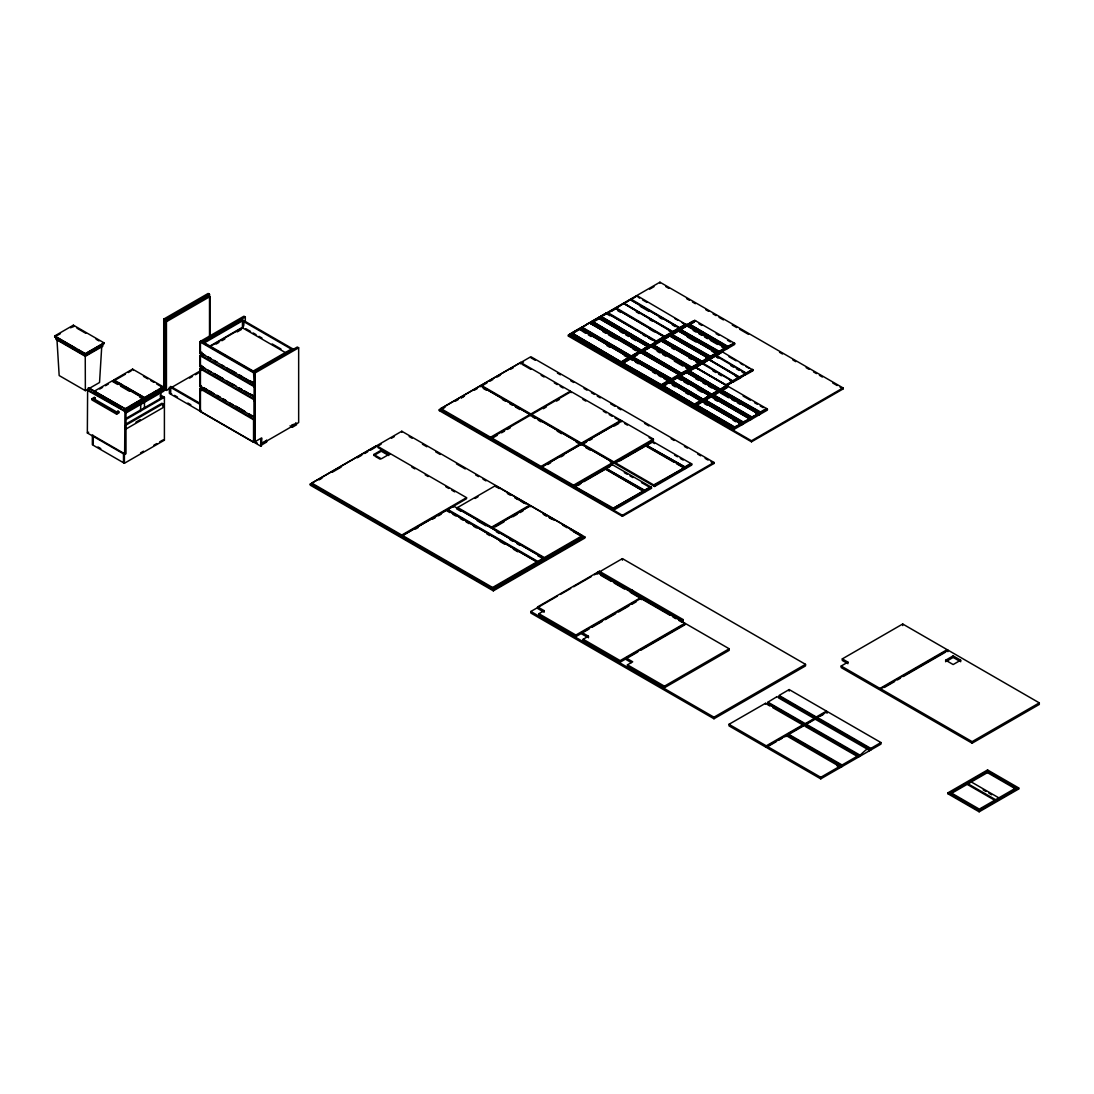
<?xml version="1.0" encoding="UTF-8"?>
<svg xmlns="http://www.w3.org/2000/svg" width="1094" height="1094" viewBox="0 0 1094 1094"><rect width="100%" height="100%" fill="white"/><g stroke="black" fill="none" stroke-linecap="round" stroke-linejoin="round"><path stroke-width="1.5" d="M140.429 411.522L140.935 403.276M160.449 398.366L160.845 391.775M88.464 389.943L87.766 390.572L125.646 411.85L125.755 409.32L88.464 387.782L88.464 389.943L125.755 411.481M200.216 352.692L253.931 383.898M200.763 365.205L199.887 366.244L199.833 355.81L200.899 355.4L201.187 352.856L201.187 356.083M200.216 365.779L233.61 385.184M201.187 369.28L201.187 365.943L200.311 368.924L253.945 399.693C254.287 392.965 254.177 382.339 253.562 372.794L199.833 341.766L199.887 353.157L200.763 352.118M200.954 386.264L200.899 388.685L199.833 389.026L199.833 411.262L253.562 442.291L254.916 441.511L254.916 372.015L201.187 340.986L199.833 341.766M253.958 396.807L236.509 386.866M253.931 417.17C255.381 414.571 254.861 421.272 253.562 420.11L253.562 442.291M841.997 766.593L788.118 735.66L788.651 733.8L803.858 725.076L803.406 725.924M802.613 725.842L803.105 724.638L766.279 745.848L728.987 724.31L728.987 725.869L766.279 747.407L776.275 741.623M817.081 717.5C813.307 718.963 812.555 719.483 805.211 723.681M817.273 717.486L827.214 711.524L880.957 742.553L880.957 744.111L820.76 778.86L767.031 747.831L767.031 746.272L786.148 735.688M253.986 416.869L253.986 399.884M765.362 703.962L765.814 703.114L728.987 724.31M776.685 697.411L777.15 696.563L767.92 702.157L805.375 723.708M880.957 742.553L871.193 748.187C872.834 749.034 866.954 752.686 868.951 749.581C869.566 744.262 855.098 761.588 857.464 756.118L842.38 764.815C843.83 765.691 838.401 769.014 840.069 766.183L820.76 777.301L767.031 746.272M786.053 735.783L786.053 736.535M814.798 719.264L815.194 718.539L802.982 725.951M765.732 703.524L769.985 706.04M767.55 703.333L805.006 725.048L767.55 703.592L768.179 702.129M816.192 718.334L778.887 697.056L779.284 695.333L789.171 689.562L826.462 711.1L826.462 712.659M788.651 735.1L842.38 766.115M803.023 725.048L772.856 707.695M805.608 725.308L859.487 756.501L805.608 725.568L805.963 724.119M814.962 719.045L868.8 750.005M817.081 718.936L817.833 717.814L816.657 716.761L826.462 711.1M839.877 766.716L787.694 736.453M857.505 756.515L805.184 726.361M54.7 335.967L73.38 325.178L104.012 342.86L104.012 343.817L85.318 354.606L54.7 336.925L54.7 335.967L85.318 353.649L104.012 342.86M54.7 336.925L60.444 333.602M70.508 327.79L73.982 326.477M55.302 337.267L55.903 336.925L55.903 339.345L85.318 356.329L102.809 346.237L102.809 343.817L84.717 354.251M85.25 355.728L101.756 346.196L99.54 382.49L85.359 390.667L59.172 375.557L56.956 339.4L85.25 355.728L85.359 390.667M201.214 370.346L166.438 390.421L163.731 388.862L163.731 319.106L208.161 293.452L209.515 294.231L209.515 336.391M163.731 319.106L165.085 319.886L209.515 294.231M209.966 296.583L208.612 295.79L165.085 320.925L166.438 321.704L209.966 296.583L209.966 335.667M88.464 387.782L125.988 409.183L125.988 453.723L124.634 454.502L87.342 432.978L87.616 390.243M143.287 398.284L124.593 409.074L124.593 410.031L143.287 399.242L143.287 398.284L112.668 380.616L93.975 391.406L121.68 407.392M113.899 379.905L132.579 369.116L163.197 386.784L163.197 387.741L144.517 398.531L113.899 380.849L113.899 379.905L144.517 397.573L163.197 386.784M99.732 389.04L102.604 387.372M105.475 385.717L108.347 384.049M113.899 380.849L125.4 374.216M128.272 372.548L131.143 370.893M93.824 398.763L116.634 411.946L118.056 411.112L119.041 412.807L116.634 414.188L91.869 399.898L91.869 398.763L94.275 397.382L95.246 397.942L93.824 399.898L95.246 397.942M200.434 410.059L200.434 341.328L243.962 316.207L245.302 316.986L245.302 322.087M245.302 316.986L201.788 342.107L200.434 341.328M202.458 342.942L242.458 319.845L293.11 349.095L253.111 372.179M203.361 342.942L253.111 371.659M204.263 342.942L242.458 320.884L242.458 327.817L210.13 346.483M292.207 348.576L291.756 349.355L242.006 320.624C244.796 318.723 244.167 328.323 242.458 327.297M209.214 346.483L242.006 327.557L285.903 352.897M216.01 344.118L218.95 342.422M221.891 340.726L224.831 339.031M237.179 331.906L241.473 329.431M91.869 398.763L116.634 413.067L119.041 411.686M124.593 409.334L127.506 407.652M130.418 405.97L140.62 400.089M142.685 398.9L142.083 401.662L124.593 411.768M143.916 398.189L150.343 394.469M153.256 392.787L156.168 391.105M159.081 389.423L161.994 387.741L161.994 390.175L144.517 400.267L141.577 398.572M124.552 411.221L161.105 390.12M87.342 432.978L88.682 432.198M125.865 412.028L163.95 390.038L163.95 391.078L125.865 413.067M189.549 378.114L192.476 376.432M195.388 374.75L198.301 373.068M93.715 435.918L123.95 453.381M125.865 418.482L162.596 397.272M163.498 396.753L163.047 397.532L160.216 395.905M125.837 419.549L164.401 397.272L164.401 440.171L124.401 463.268L92.361 444.766L92.361 434.865M171.608 393.676L170.719 394.196L170.719 386.401M125.851 424.089L161.926 403.262L162.897 403.823L162.897 407.72L125.372 429.381L125.372 425.484L162.897 403.823M163.498 404.206L163.498 405.245M135.943 422.161L140.278 419.658M253.111 371.139L291.319 349.095M253.562 372.794L254.916 372.015M298.662 347.796L297.322 347.017L253.794 372.138L255.134 372.917L298.662 347.796L298.662 422.571L261.671 443.932M199.833 411.262L201.187 410.482M254.683 383.844L250.335 380.89M140.565 452.889L143.505 451.193M153.789 445.258L156.729 443.562M159.669 441.867L162.596 440.171M254.916 417.156L248.885 413.929M261.671 438.913L260.769 439.432L260.769 446.188L261.671 445.668L261.671 437.873L255.134 441.634L255.134 372.917M291.688 425.046L295.148 423.87M290.047 425.826L292.399 427.193L296.529 424.8L295.818 422.667M311.722 483.056L376.486 445.668L466.55 497.661L466.55 498.7L401.785 536.087L311.722 484.095L311.722 483.056L401.785 535.048L466.55 497.661M581.365 444.191L620.913 421.368L620.913 420.328L571.164 391.597L490.563 438.297L440.8 409.58L440.8 408.541L480.348 385.703L530.111 414.435L530.111 415.474M486.967 382.927L481.1 386.305L481.1 385.266L520.648 362.442L570.412 391.16L570.412 392.199M569.878 334.012L570.863 333.451L620.613 362.702L569.878 334.012L619.642 362.743L619.19 363.523L569.878 334.532M571.765 332.932L621.515 362.182L571.765 332.932L579.259 328.597L629.023 357.328L619.19 363.523M582.336 327.858L580.011 328.679L580.996 327.598L630.294 356.589M581.899 327.079L631.648 356.329L581.899 327.598L589.392 322.744L639.156 351.994L629.323 357.67L580.463 328.938M590.145 322.32L591.129 321.745L640.879 350.996L591.129 322.265L590.145 322.839L639.908 351.557L590.596 323.619L598.473 319.065M592.018 321.226L641.781 350.477L592.018 321.226L598.021 317.766L647.785 346.497L639.457 351.817M600.647 316.248L650.41 345.499L600.647 316.248L606.65 312.788L656.414 342.025L648.086 346.839L599.225 318.627L598.774 317.328L599.758 316.768L649.508 346.019L601.645 318.381M310.217 484.095L401.785 431.241L584.893 536.963L584.893 538.002L493.339 590.856L310.217 485.134L310.217 484.095L493.339 589.816L584.893 536.963M439.309 409.58L530.863 356.712L713.972 462.434L713.972 463.473L622.418 516.341L439.309 410.619L439.309 409.58L622.418 515.301L713.972 462.434M568.388 335.051L659.942 282.197L843.05 387.919L843.05 388.958L751.496 441.812L568.388 336.09L568.388 335.051L751.496 440.773L843.05 387.919M571.765 333.451L579.259 329.116L585.468 333.219M580.011 328.679L581.447 328.378M581.899 327.598L589.392 322.744M593.221 321.062L598.473 318.545M598.774 317.848L607.102 313.568M600.647 316.768L606.65 312.788M607.402 312.87L615.361 308.276L664.222 337.007L656.715 341.342L607.854 312.611L607.402 313.39L657.166 342.121L664.673 337.786M615.662 308.098L623.621 303.517L672.468 332.234L664.974 336.569L616.113 307.838L615.662 308.617L665.412 337.349L672.919 333.014M623.922 303.339L630.376 299.606L679.224 327.817L673.22 331.81L623.922 303.339L673.672 332.59L679.675 328.597L652.667 345.061L661.063 340.726L700.16 363.304L700.16 364.343L690.779 369.758L690.779 368.719L650.78 345.622L650.78 346.661L690.04 369.157L690.04 370.196L680.659 375.611L640.646 352.514M630.677 299.441L637.132 295.708L685.979 324.439L679.976 327.899L631.129 299.182L630.677 299.961L680.427 328.679L686.43 324.699L680.058 329.253L686.964 325.78L680.947 329.773L719.155 351.297L725.158 347.837L725.609 348.617L719.155 351.817L680.947 329.773M319.079 479.856L322.033 478.146M332.33 472.198L341.164 467.111M357.355 457.757L361.772 455.2M364.712 453.504L367.652 451.808M370.606 450.113L375.023 447.555M442.263 408.732L445.203 407.036M455.446 401.115L458.386 399.433M461.312 397.737L464.239 396.042M474.495 390.12L477.422 388.438M489.893 381.232L492.82 379.55M497.223 377.006L500.149 375.31M510.406 369.389L513.332 367.707M571.314 334.231L579.711 329.376M607.402 313.39L614.117 309.52M615.662 308.617L623.621 303.517M623.922 303.858L630.376 299.606M630.677 299.961L637.132 295.708M378.155 445.928L381.109 444.219M391.447 438.243L394.401 436.547M439.309 410.619L443.74 408.062M461.449 397.833L464.403 396.124M520.525 363.728L523.479 362.018M568.388 336.09L574.295 332.685M597.912 319.038L600.866 317.342M611.204 311.366L614.158 309.657M649.604 289.199L654.034 286.642M590.596 323.619L593.221 322.101M373.792 454.502L381.286 450.181L388.794 454.502L388.794 455.542L381.286 451.22L373.792 455.542L373.792 454.502L381.286 458.837L388.794 454.502M656.715 340.822L664.222 336.487M664.974 336.049L672.468 331.714M673.22 331.277L679.224 327.817M679.976 327.38L685.979 323.92M440.8 408.541L490.563 437.258L530.111 414.435M481.1 385.266L530.863 413.997L570.412 391.16M619.19 363.003L621.064 361.923M621.515 361.663L629.023 357.328M629.323 357.67L631.197 356.07M631.648 355.81L639.156 351.475M639.457 351.297L647.785 346.497M648.086 346.839L656.414 341.506M669.774 381.888L660.393 387.303L620.394 364.206L620.394 363.167C621.843 361.526 621.953 364.411 621.365 362.606M630.226 358.012C611.286 367.133 631.429 360.049 630.527 357.328C631.976 355.673 632.086 358.558 631.498 356.753M647.183 349.26L650.93 346.579L632.852 357.027C631.402 353.321 642.178 353.553 640.646 351.475C642.11 349.834 642.219 352.719 641.631 350.914M650.479 346.319C635.04 358.285 646.294 344.077 650.93 347.099M650.78 345.622C652.243 343.981 652.352 346.866 651.764 345.061M734.238 343.106L727.784 346.319L689.589 324.262L727.784 346.839L734.689 343.366L734.689 344.419L726.813 348.959L686.813 325.862L686.813 324.822C688.263 323.181 688.372 326.067 687.784 324.262M695.593 320.802C681.097 329.882 693.104 318.997 695.593 320.802L733.787 342.846M620.394 363.167L622.267 362.606M630.527 357.328L632.4 356.753M632.4 356.234L640.359 352.172M640.646 351.475L642.534 350.914M651.231 345.882L652.667 345.061M652.667 344.542C658.027 341.957 668.79 336.692 654.814 344.856M661.063 341.246C660.94 338.087 670.431 337.745 669.542 334.791C672.345 334.86 677.022 330.634 678.321 330.757L717.432 353.335L717.432 354.374L709.541 358.928L669.542 335.831M719.155 352.856C718.389 352.036 722.464 350.887 726.06 348.357L726.06 349.396L718.17 353.95L678.171 330.853L678.171 329.814L680.058 329.253M680.058 328.733L686.512 325.52L686.964 326.299M686.813 324.822L688.687 324.262M688.687 323.742L695.141 320.542M491.315 438.735L541.065 467.466L580.613 444.629L580.613 443.59L541.065 466.427L491.315 437.696L491.315 438.735L497.168 435.357M501.558 432.814L504.498 431.132M507.425 429.436L510.351 427.74M543.335 408.705L546.262 407.009M556.518 401.088L559.444 399.406M620.394 364.206L630.677 358.271L669.774 380.849L670.225 382.503L672.099 381.409M630.978 357.588L632.4 357.287L670.595 379.85M651.231 346.401L652.667 345.581L690.861 368.158L654.13 346.948M661.364 340.029L669.692 335.749L708.789 358.326L708.789 359.365L700.912 363.905L660.913 340.822M669.993 335.051L678.321 330.757M678.622 330.593L680.058 329.773L718.252 352.336L678.622 330.073M687.251 325.082L688.687 324.781L726.881 347.359L690.15 326.149M620.845 363.427L621.296 364.206L622.267 363.126L660.461 385.703L625.207 365.341M668.872 380.329L661.364 384.664L623.17 363.126L630.677 358.791M630.978 358.107L632.4 357.806L669.131 379.003M630.527 358.367L670.526 381.45L679.907 376.035L679.005 374.476L671.497 378.811L633.303 357.287L637.05 355.112M641.098 351.735L664.564 364.671M651.682 346.661L652.667 345.581M661.364 340.562L662.786 340.248L700.994 362.305L662.786 340.248M707.9 357.806L701.897 361.266L663.689 339.728L668.489 336.966M669.993 335.571L671.429 334.75L709.623 357.328L681.712 341.205M716.529 352.815L710.526 356.288L672.318 334.75L678.321 331.277M687.251 325.602L688.687 324.781M690.779 324.097L694.389 322.005M621.296 364.206L659.491 385.744L660.461 385.184M631.416 358.367L669.624 379.892L670.595 379.331M641.549 352.514L680.728 374.011L667.504 366.367M681.63 372.958L689.589 368.897L681.63 373.478L643.436 350.914L681.63 373.478M689.89 368.199L690.861 367.639M699.709 363.044L691.764 367.639L653.556 345.061L691.764 367.119L699.271 362.784M661.815 340.822L700.01 362.346L700.994 361.786M670.444 335.831L708.639 357.369L709.623 356.808M679.073 330.853L717.281 352.377L718.252 351.817M687.702 325.862L725.91 347.4L726.881 346.839M659.491 385.744L661.364 386.223L660.913 385.444M623.17 363.126L661.364 385.184L669.323 380.589M669.624 379.892L671.497 380.37L671.046 379.591M679.907 374.996L671.948 379.591L679.456 374.736M679.757 374.052L681.63 374.531L681.179 373.751M689.89 368.719C691.367 366.654 692.16 369.608 691.312 367.899M700.01 362.346L701.897 362.825L701.445 362.046M708.789 358.326L702.348 362.046L708.351 358.066M708.639 357.369L710.526 357.847L710.074 357.068M672.318 334.75L710.526 356.808L716.98 353.075M717.281 352.377L718.703 352.077M725.91 347.4L727.784 347.878L727.332 347.099M659.491 386.264L661.364 385.703M661.364 386.223L661.815 384.924L669.774 380.849M669.624 380.411L671.497 379.85M679.757 374.572L681.63 374.011M681.63 374.531L682.082 373.218L690.04 369.157M690.328 368.979L691.764 368.158M691.764 368.678L692.215 367.379L700.16 363.304M700.01 362.866L701.897 362.305M708.639 357.888L710.526 357.328M710.526 357.847L710.977 356.548L717.432 353.335M717.281 352.911L719.155 352.336M726.361 348.179L727.784 347.359M727.784 347.878L728.235 346.579L734.689 343.366M402.537 535.486L446.954 509.831L537.017 561.824L537.017 562.863L492.587 588.517L402.537 536.525L402.537 535.486L492.587 587.478L537.017 561.824M447.706 509.407L453.559 506.03L543.622 558.022L543.622 559.061L537.769 562.439L447.706 510.447L447.706 509.407L537.769 561.4L543.622 558.022M671.497 380.37L672.4 379.85M701.897 362.825L702.786 362.305M665.863 385.006L661.145 387.221L662.116 386.141L693.405 404.725M663.019 385.621L694.758 404.465L663.019 385.621L669.022 382.148L700.762 400.992L692.434 405.806L661.596 387.481M669.774 381.71L670.745 381.15L702.485 400.007L672.66 382.777M671.648 380.63L703.387 399.488L671.648 380.63L677.651 377.17L709.391 395.495L701.063 400.828L700.324 400.404M680.277 375.652L712.016 394.496L680.277 375.652L686.28 372.179L718.02 391.037L709.691 395.837L678.854 378.032L678.403 376.733L679.374 376.172L711.127 394.496L679.374 376.172M687.032 371.755L688.003 371.194L719.756 390.038L688.003 371.714L687.032 372.275L718.772 390.599L687.483 373.054L689.357 371.454M688.905 370.675L720.659 389.519L688.905 370.675L694.909 367.201L726.662 385.526L718.32 390.859M415.433 529.086L418.291 527.431M432.622 519.144L435.494 517.489M438.366 515.835L441.224 514.18M661.145 387.221L662.116 386.661L691.941 403.877M664.222 385.444L669.022 382.668L669.473 383.447M669.774 382.244L671.196 381.929M671.648 381.15L676.448 378.387M680.277 376.172L686.28 372.698L686.731 373.478M688.905 371.194L695.36 367.981M695.661 367.283L726.361 385.006L732.816 381.806L726.813 385.785L695.661 367.283L702.116 363.564L733.554 381.888L739.558 378.428L739.12 377.649L733.117 381.109L702.868 363.126L702.416 363.905L708.871 359.666L739.12 377.649M702.416 363.386L708.871 359.666M709.172 359.488L739.859 377.211L746.313 374.011L740.31 377.991L709.172 359.488L715.626 355.769L747.065 374.093L753.069 370.62L752.617 369.84L746.614 373.314L716.379 355.331L715.927 356.111L722.382 351.858L752.617 369.84M715.927 355.591L722.382 351.858M679.825 376.951L680.728 376.432M695.661 367.803L702.116 363.564M709.623 359.748L715.626 355.769M661.596 388.001L664.222 386.483M457.62 507.493L495.514 485.613L529.51 505.25L529.51 506.29L491.616 528.17L457.62 508.532L457.62 507.493L491.616 527.13L529.51 505.25M475.111 498.44L478.023 496.758M579.902 443.357L531.616 415.474L531.616 414.435L581.365 443.152L620.913 420.328M541.817 466.851L581.365 444.027L613.105 462.352L613.105 463.391L573.557 486.228L541.817 467.89L541.817 466.851L573.557 485.189L613.105 462.352M582.117 443.59L621.665 420.752L653.405 439.077L653.405 440.116L613.857 462.953L582.117 444.629L582.117 443.59L613.857 461.914L653.405 439.077M547.67 464.512L550.61 462.817M560.853 456.895L563.793 455.213M583.581 443.781L586.507 442.085M589.447 440.403L592.374 438.708M614.336 426.017L618.739 423.487M726.361 384.486L732.365 381.546M733.117 380.589L739.12 377.129M739.859 376.692L745.862 373.751M746.614 372.794L752.617 369.321M726.361 385.006L732.816 381.806M733.117 381.109L739.558 377.909M739.859 377.211L746.313 374.011M746.614 373.314L753.069 370.1M661.145 386.702L692.885 405.026L700.762 400.472M701.063 400.828L709.391 395.495M709.691 395.837L711.579 394.237M712.016 393.977L718.02 390.517M718.32 390.339L720.208 389.259M720.659 388.999L726.662 385.526M741.062 423.747L734.607 426.947L696.413 404.903L734.607 427.467L741.513 424.007L741.513 425.046L733.636 429.6L693.637 406.503L693.637 405.464C695.087 403.809 695.21 406.708 694.608 404.903M702.416 401.43C687.921 410.51 699.928 399.625 702.416 401.43L740.611 423.487M749.691 418.756L743.236 421.969L705.042 399.912L743.236 422.489L750.142 419.016L750.142 420.069L742.265 424.609L702.266 401.512L702.266 400.472C703.729 398.831 703.839 401.717 703.237 399.912M710.594 396.192C697.384 405.546 708.338 394.77 711.045 396.452L749.24 418.496M758.32 413.778L751.879 416.992L713.671 394.934L751.879 417.511L758.771 414.038L758.771 415.077L750.894 419.631L710.895 396.534L710.895 395.495L711.866 394.934L712.317 395.713M719.223 391.201L713.22 395.194L712.768 394.414L719.223 391.201L719.674 391.98L713.671 395.454M719.674 391.98L719.524 390.517C720.987 388.862 721.096 391.748 720.508 389.943M728.303 386.483C713.821 395.563 725.828 384.678 728.303 386.483L767.4 409.06L767.4 410.1L759.523 414.64L719.524 391.556M693.637 405.464L695.51 404.903M695.51 404.383L701.965 401.17M702.266 400.472L704.139 399.912M710.895 395.495L712.768 394.934M719.524 390.517L721.397 389.943M721.397 389.423L727.852 386.223M694.088 405.724L695.51 405.423L733.705 427.986L702.854 410.182M702.717 400.732L719.674 391.461L757.882 413.518M719.975 391.296L721.397 390.476L759.605 413.04L719.975 390.777M694.088 406.243L695.51 405.942L699.914 408.486M696.413 405.423L701.213 402.647M702.717 401.252L704.139 400.951L724.707 412.835M705.042 400.431L711.045 396.972M711.346 395.754L750.976 418.031L712.768 395.973M766.511 408.541L760.508 412L722.3 390.476L727.113 387.7M492.355 527.554L530.262 505.674L582.268 535.704L582.268 536.744L544.374 558.624L492.355 528.593L492.355 527.554L544.374 557.584L582.268 535.704M495.281 526.911L504.019 521.865M512.771 516.819L517.147 514.289M520.06 512.607L522.973 510.925M574.76 485.873L612.366 464.69L651.463 487.268L651.463 488.307L614.308 509.749L574.309 486.652C574.131 485.517 579.013 486.201 580.969 483.329M605.461 468.15L612.366 464.69M615.06 462.612L652.667 441.429L691.764 463.993L691.764 465.032L654.609 486.488L614.609 463.391L614.609 462.352L653.706 484.929L683.955 467.986L676.612 463.747M645.761 444.889L652.667 441.429M574.76 486.392L605.461 468.67L643.655 491.247L605.461 469.189L583.854 481.661M614.609 463.391L645.761 445.408L683.955 467.466M650.561 486.748L644.557 490.208L606.363 468.67L609.96 466.591M619.833 460.889L645.761 445.928L673.672 462.051M690.861 463.473L684.858 466.947L646.663 445.408L652.667 441.949M694.54 406.503L732.734 428.027L733.705 427.467M703.168 401.512L742.347 423.009L727.647 414.53M711.797 396.534L749.992 418.072L750.976 417.511M720.426 391.556L758.621 413.081L759.605 412.52M732.734 428.027L734.607 428.506L734.156 427.727M741.363 423.05L743.236 423.528L742.785 422.749M749.992 418.072L751.879 418.551L751.428 417.771M758.621 413.081L760.508 413.559L760.056 412.78M722.3 390.476L760.508 412.52L766.962 408.8M732.734 428.561L734.607 427.986M734.607 428.506L735.059 427.207L741.513 424.007M741.363 423.569L743.236 423.009M743.236 423.528L743.688 422.229L750.142 419.016M749.992 418.592L751.879 418.031M751.879 418.551L752.316 417.252L758.771 414.038M759.072 413.86L760.508 413.04M760.508 413.559L760.959 412.26L767.4 409.06M575.212 486.652L613.406 508.19L643.655 490.727M613.406 508.19L644.106 490.987L644.557 491.767L644.106 490.987M606.363 468.67L644.557 490.727L651.012 487.008M653.706 484.929L654.157 485.709L684.406 467.726L684.858 468.505L684.406 467.726M685.309 467.206C685.063 469.299 688.796 463.596 691.312 463.733M613.406 508.71L644.557 491.247M644.557 491.767L645.009 490.468L651.463 487.268M654.157 485.709L684.858 467.986M685.309 467.726L691.764 463.993M684.858 468.505L685.76 467.986M537.619 606.896L544.142 610.657L544.142 612.216L537.619 608.455L537.619 606.896L597.133 572.531L640.66 597.666L640.66 599.225M597.871 572.094L599.375 571.232L631.867 589.994L631.867 591.553L630.376 592.415L630.376 590.856L597.871 572.094L597.871 573.653M594.357 574.829L622.418 558.624L805.526 664.345L805.526 665.904L713.972 718.758L530.863 613.037L530.863 611.478L557.448 596.134M560.388 594.439L570.726 588.463M573.68 586.753L591.403 576.524M589.133 628.968L575.882 636.612L538.891 615.252L538.891 613.693L544.142 610.657M630.376 590.856L631.867 589.994M639.785 597.857L631.129 592.852L631.129 591.293L632.619 590.432L683.135 619.587L683.135 621.146L681.63 622.007L678.745 620.353M538.891 613.693L575.882 635.053L640.66 597.666M587.109 637.036L581.899 634.014L581.899 632.455L641.399 598.09L684.926 623.224L684.926 624.783L640.769 650.274M592.073 627.272L602.384 621.324M605.324 619.614L615.635 613.666M618.575 611.97L628.872 606.021M631.826 604.326L636.243 601.768M637.829 651.983L620.161 662.171L583.17 640.811L583.17 639.252L588.422 636.229L588.422 637.788M631.129 591.293L681.63 620.448L683.135 619.587M583.17 639.252L620.161 660.612L684.926 623.224M626.165 658.014L685.678 623.662L729.206 648.783L729.206 650.342L664.441 687.743L627.45 666.383L627.45 664.824L632.701 661.788L626.165 658.014L626.165 659.573L631.388 662.595M627.45 664.824L664.441 686.184L729.206 648.783M530.863 611.478L713.972 717.199L805.526 664.345M842.298 658.889L847.932 662.13L847.932 663.689L842.298 660.448L842.298 658.889L902.714 624.004L947.144 649.658L947.144 651.217M947.144 649.658L879.973 688.427L879.973 689.999L841.177 667.586L841.177 666.027L847.932 662.13M779.133 739.982L781.991 738.327M784.849 736.686L816.192 718.594M820.678 715.996L823.577 714.327M880.725 688.864L947.896 650.082L1039.3 702.868L1039.3 704.427L972.128 743.195L880.725 690.423L880.725 688.864L972.128 741.636L1039.3 702.868M884.362 687.47L894.577 681.562M897.504 679.88L900.417 678.198M903.343 676.502L945.681 652.051M945.667 661.774L945.667 660.215L953.161 655.88L960.669 660.215L960.669 661.774M946.912 661.049L953.161 657.439L959.424 661.049M960.669 660.215L953.161 664.55L945.667 660.215M948.019 792.781L987.567 769.957L1018.705 787.94L1018.705 788.979L979.157 811.803L948.019 793.82L948.019 792.781L979.157 810.763L1018.705 787.94M948.019 793.82L950.946 792.138M961.202 786.217L964.129 784.521M974.385 778.6L983.178 773.526M950.864 792.699L987.417 771.598L1015.861 788.022L979.308 809.122L950.864 792.699L950.864 793.738L987.417 772.637L1015.861 789.061M980.771 809.314L986.624 805.936M1011.471 791.591L1014.398 789.909M124.948 411.795L124.634 454.502M816.657 717.185L779.42 695.62M817.56 717.555L871.193 748.611M788.596 734.252L842.476 765.212M859.966 755.12L806.128 724.132M200.106 368.541L199.887 386.428L200.763 385.389M665.849 286.642L668.803 288.351M686.526 298.58L689.48 300.289M692.434 301.985L695.387 303.694M705.712 309.657L708.666 311.366M713.097 313.923L716.05 315.633M719.004 317.342L723.435 319.899M732.296 325.014L736.727 327.571M739.681 329.267L748.542 334.381M779.557 352.295L782.511 353.991M792.849 359.967L795.803 361.676M806.141 367.639L809.095 369.348M813.526 371.905L816.466 373.601M819.42 375.31L822.373 377.02M832.712 382.982L837.142 385.539M840.096 387.249L843.05 388.958M698.97 323.797L701.828 325.438M716.119 333.684L718.977 335.338M727.537 340.289L730.395 341.943M726.361 347.66L726.813 348.959M637.132 296.228L639.607 298.183M642.534 299.865L646.923 302.409M674.724 318.463L677.651 320.145M682.041 322.689L686.43 325.219M686.512 325.52L686.061 326.299M693.199 330.429L696.058 332.07M698.916 333.725L701.774 335.379M704.632 337.02L707.49 338.675M710.348 340.316L717.486 344.446M721.766 346.921L726.06 349.396M729.001 356.726L736.084 360.815M740.337 363.263L743.168 364.904M745.999 366.545L748.829 368.172M640.168 306.306L648.947 311.38M659.19 317.287L662.116 318.983M672.359 324.891L675.285 326.586M677.87 330.497L677.432 331.277M687.429 337.061L696.003 342.012M711.715 351.078L714.573 352.733M715.626 356.288L718.006 358.176M730.751 365.533L733.582 367.174M736.412 368.801L739.243 370.442M742.074 372.069L746.313 374.531M636.339 311.899L639.265 313.581M649.508 319.503L652.434 321.185M668.53 330.484L671.456 332.166M672.892 336.118L678.772 339.509M669.241 335.489L668.79 336.268M705.945 357.711L708.789 359.365M735.318 375.967L739.558 378.428M617.837 310.751L620.763 312.433M650.027 329.335L654.431 331.865M663.689 339.728L701.897 361.266M660.612 340.466L660.161 341.246M712.987 370.88L715.818 372.521M718.649 374.148L721.479 375.789M729.985 380.685L732.816 382.326M671.593 347.851L674.451 349.492M688.741 357.738L691.599 359.393M695.88 361.868L700.16 364.343M607.102 314.087L609.987 315.742M643.026 334.819L645.898 336.487M648.783 338.142L651.655 339.796M743.127 396.069L750.265 400.199M754.545 402.674L757.404 404.329M760.262 405.97L763.12 407.624M598.774 317.328L648.086 346.319M657.179 351.229L660.038 352.87M662.896 354.524L665.754 356.165M674.314 361.116L682.888 366.066M685.747 367.721L690.04 370.196M620.024 331.509L622.91 333.164M625.782 334.832L628.653 336.487M631.525 338.142L635.833 340.631M759.072 413.341L759.523 414.64M695.538 378.579L698.478 380.274M702.881 382.818L705.821 384.514M708.762 386.209L711.702 387.905M720.208 392.814L728.782 397.765M731.64 399.406L734.484 401.06M737.342 402.701L740.2 404.356M755.913 413.436L758.771 415.077M680.728 373.478L642.534 351.953M640.797 352.432L679.005 374.476M602.78 331.509L605.652 333.178M608.524 334.832L615.717 338.976M632.961 348.931L635.833 350.6M678.403 376.733L709.691 395.317M678.102 377.95L677.651 377.17M678.102 378.469L681.042 380.165M683.982 381.861L688.386 384.404M697.193 389.491L701.596 392.035M714.437 399.447L717.295 401.088M633.303 357.287L671.497 378.811M582.883 329.212L628.859 355.755M580.011 328.159L629.323 357.15M742.347 422.489L704.139 400.951M629.023 357.847L624.264 355.618M588.34 334.873L591.211 336.528M607.02 345.663L609.891 347.318M632.633 360.446L629.775 358.791L629.775 357.752M635.491 362.1L638.349 363.741M652.626 371.987L655.484 373.642M658.342 375.297L661.2 376.938M664.058 378.592L701.063 400.308M698.861 399.556L670.225 382.503M672.413 385.143L675.34 386.838M685.623 392.773L688.564 394.469M704.372 403.604L707.23 405.245M732.939 420.096L735.797 421.751M738.655 423.392L741.513 425.046M530.863 357.752L535.294 360.309M557.448 373.109L560.388 374.804M570.726 380.78L573.68 382.476M584.018 388.452L586.972 390.161M591.403 392.719L594.357 394.414M597.31 396.124L600.264 397.833M610.602 403.795L615.033 406.353M617.987 408.062L620.941 409.758M644.571 423.405L649.002 425.963M671.155 438.749L674.095 440.458M684.434 446.42L687.388 448.13M697.726 454.092L700.68 455.801M705.11 458.359L708.064 460.068M711.018 461.777L713.972 463.473M522.111 364.316L530.905 369.389M541.147 375.31L544.074 376.992M554.316 382.914L557.243 384.596M560.169 386.291L563.095 387.973M582.87 399.392L585.796 401.088M603.355 411.221L606.281 412.917M609.208 414.599L612.134 416.294M615.06 417.976L619.45 420.52M624.551 423.46L627.436 425.128M649.084 437.627L653.405 440.116M652.215 441.169L651.764 441.949L654.622 443.59M674.615 455.145L677.473 456.786M680.331 458.441L683.189 460.082M646.663 445.408L684.858 466.947M654.157 485.189L654.609 486.488M530.863 414.858L580.613 443.59M482.563 387.153L530.863 415.036M483.274 388.438L486.201 390.12M502.31 399.419L505.237 401.101M509.626 403.645L512.553 405.327M515.479 407.023L519.869 409.553M532.327 416.746L535.253 418.441M538.18 420.123L541.106 421.819M557.202 431.104L561.591 433.648M576.223 442.099L579.15 443.781M585.7 447.555L590.022 450.058M610.22 461.723L613.105 463.391M611.915 464.43L611.464 465.21M624.318 472.635L627.177 474.276M630.035 475.931L632.893 477.586M641.453 482.536L651.463 488.307M841.177 666.027L879.973 688.427M245.835 328.72L250.54 331.441M253.152 332.945L256.078 334.641M259.005 336.337L261.931 338.019M272.174 343.94L280.953 349M409.17 436.547L412.123 438.243M422.448 444.219L426.879 446.776M435.74 451.89L440.171 454.448M456.417 463.829L465.278 468.943M475.616 474.905L478.57 476.615M483.001 479.172L485.955 480.881M496.293 486.844L499.247 488.553M516.97 498.782L519.923 500.491M522.877 502.187L525.831 503.896M543.54 514.125L546.494 515.835M549.448 517.544L553.879 520.101M562.74 525.216L567.171 527.773M570.124 529.469L578.986 534.583M507.342 493.49L510.296 495.185M514.727 497.756L517.681 499.452M520.635 501.161L523.602 502.871M543.267 514.221L546.152 515.889M549.038 517.558L551.923 519.226M573.598 531.739L582.268 536.744M991.807 773.444L994.637 775.085M1014.466 786.518L1018.705 788.979M998.822 797.854L970.378 781.431L970.378 782.47M983.178 789.868L986.022 791.509M988.867 793.15L991.711 794.791M600.825 575.362L611.177 581.338M614.131 583.034L624.469 589.01M642.67 599.512L670.089 615.348M672.974 617.016L675.86 618.684M377.963 447.555L380.917 449.265M385.348 451.822L389.779 454.379M411.918 467.165L414.872 468.875M425.21 474.837L428.164 476.546M445.873 486.775L448.827 488.471M451.781 490.18L454.735 491.876M200.954 352.815L203.867 354.497M208.448 357.054L211.347 358.723M214.027 360.364L216.927 362.046M231.449 370.428L236.03 372.986M238.711 374.613L241.842 376.336M250.335 381.327L254.916 383.885L238.711 374.791M200.954 352.993L205.316 355.509M208.216 357.177L211.128 358.859M214.027 360.541L216.927 362.21M221.289 364.726L224.188 366.408M227.101 368.076L235.812 373.109M200.954 355.153L254.683 386.182M375.037 456.266L380.042 459.152M953.708 795.379L956.553 797.02M959.397 798.661L962.241 800.302M456.513 508.765L460.943 511.322M477.189 520.703L486.037 525.817M496.375 531.78L499.329 533.489M509.667 539.451L512.621 541.161M517.038 543.718L519.992 545.414M537.715 555.643L543.622 559.061M779.42 696.495L816.712 718.02M817.464 718.457L871.193 749.486M779.037 696.714L816.343 718.498L779.037 696.974M817.081 718.676L870.674 749.787M778.449 697.835L814.305 718.553M250.335 393.977L254.916 396.794L244.523 391.228M200.954 365.902L203.867 367.584M214.027 373.451L222.971 378.524M231.682 383.556L236.03 386.073M238.711 387.7L241.842 389.423M244.523 391.05L247.654 392.773M250.335 394.414L254.916 396.972M200.954 366.08L205.316 368.596M208.216 370.264L211.128 371.946M214.027 373.615L222.738 378.647M227.101 381.163L235.812 386.196M238.711 387.878L241.624 389.546M200.954 368.24L254.683 399.269M449.907 512.58L446.954 510.871L446.954 509.831M452.861 514.289L455.815 515.985M460.246 518.542L463.2 520.252M466.153 521.961L469.107 523.657M473.538 526.214L476.478 527.923M486.816 533.886L489.77 535.595M500.108 541.557L504.539 544.115M513.387 549.229L517.818 551.786M768.084 703.032L805.375 724.57M806.128 725.007L859.87 756.022M203.867 387.768L206.766 389.45M209.665 391.119L212.578 392.801M217.159 395.358L220.058 397.04M222.738 398.667L225.87 400.39M236.03 406.257L244.755 411.289M203.867 387.946L214.027 393.813M216.927 395.495L219.839 397.163M222.738 398.845L225.637 400.513M230 403.03L232.899 404.712M235.812 406.394L244.523 411.426M201.652 386.934L253.945 417.115M200.954 388.438L254.683 419.453M200.202 388.862L253.958 419.987M837.074 765.827L839.973 767.509M76.936 328.186L85.756 333.273M96.053 339.222L98.993 340.918M200.147 403.385L172.059 387.18L172.059 388.22M170.719 387.44L200.243 404.479M133.181 370.415L132.579 369.116M143.478 376.35L147.895 378.907M150.835 380.603L153.775 382.298M156.715 383.994L161.133 386.551M174.561 395.385L177.515 397.081M187.853 403.057L190.807 404.753M254.287 441.402L257.24 443.111M161.119 388.397L163.95 390.038M260.769 446.188L169.365 393.416L169.365 387.18M581.899 632.455L588.422 636.229M160.627 395.084L164.401 397.272M57.367 337.772L75.021 347.96M77.961 349.656L85.318 353.909M119.506 383.406L122.446 385.102M125.386 386.797L144.517 397.833M113.27 381.915L117.673 384.459M120.614 386.155L129.448 391.255M139.745 397.19L143.287 399.242M95.246 399.078L94.275 397.382M163.498 439.651L164.401 440.171M97.954 446.954L100.785 448.595M124.401 462.229L123.499 462.748L123.499 452.766M93.263 444.766L93.263 435.303M253.931 386.565L200.216 355.7M144.449 401.32L144.463 407.98M987.567 769.957L987.567 770.996M987.417 771.598L987.417 772.637M979.157 810.763L979.157 811.803M972.128 741.636L972.128 743.195M953.161 655.88L953.161 657.439M947.896 650.082L947.896 651.655M902.714 624.004L902.714 625.563M827.214 711.524L827.214 713.083M820.76 777.301L820.76 778.86M789.171 689.562L789.171 691.121M766.279 745.848L766.279 747.407M751.496 440.773L751.496 441.812M750.894 418.592L750.894 419.631M742.265 424.609L741.814 423.829M733.636 429.6L733.185 428.821M727.401 385.963L727.401 387.002M718.772 390.941L718.772 391.98M718.17 352.911L718.17 353.95M713.972 717.199L713.972 718.758M710.143 395.932L710.143 396.972M709.541 358.928L709.09 358.148M701.514 400.91L701.514 401.949M700.912 362.866L700.912 363.905M694.69 320.282L694.69 321.321M692.885 405.026L692.434 405.806M681.63 620.448L681.63 622.007M680.659 375.611L680.208 374.832M670.526 381.45L670.075 380.671M664.441 686.184L664.441 687.743M660.393 387.303L659.942 386.524M659.942 282.197L659.942 283.237M650.027 346.06L650.027 347.099M641.399 598.09L641.399 599.649M639.908 351.912L639.908 352.952M632.619 590.432L632.619 591.991M622.418 515.301L622.418 516.341M622.418 558.624L622.418 560.183M621.665 420.752L621.665 421.792M620.161 660.612L620.161 662.171M615.361 308.276L614.91 309.055M614.308 509.749L613.857 508.97M613.857 461.914L613.857 462.953M599.375 571.232L599.375 572.791M597.133 572.531L597.133 574.09M581.365 443.152L581.365 445.067M575.882 635.053L575.882 636.612M573.557 485.189L573.557 486.228M571.164 391.597L571.164 392.637M544.374 557.584L544.374 558.624M541.065 466.427L541.065 467.466M537.769 561.4L537.769 562.439M530.863 413.997L530.863 415.898M530.262 505.674L530.262 506.713M520.648 362.442L520.648 363.481M495.514 485.613L495.514 486.652M493.339 589.816L493.339 590.856M492.587 587.478L492.587 588.517M491.616 527.13L491.616 528.17M490.563 437.258L490.563 438.297M480.348 385.703L480.348 386.743M453.559 506.03L453.559 507.069M401.785 431.241L401.785 432.28M401.785 535.048L401.785 536.087M381.286 450.181L381.286 451.22M376.486 445.668L376.486 446.708M292.399 425.457L292.399 427.193M253.794 382.203L253.794 387.221M253.794 395.604L253.794 400.636M253.794 415.72L253.794 419.07M249.883 414.517L249.883 415.898M242.909 320.624L242.909 327.557M206.205 389.382L206.205 390.777M201.788 352.172L201.788 355.523M201.788 365.574L201.788 368.938M201.788 387.372L201.788 390.722M201.187 386.141L201.187 389.382M166.438 321.704L166.438 390.421M165.085 319.886L165.085 389.642M144.517 397.573L144.517 400.267M124.401 453.367L124.401 463.268M118.056 411.112L118.056 412.247M116.634 413.067L116.634 414.188M112.668 380.616L112.668 381.56M88.682 387.659L88.682 390.955M85.318 353.649L85.318 356.329M73.38 325.178L73.38 326.135M266.662 440.321L262.533 442.701L262.533 444.438L266.662 442.044L266.662 440.321M679.606 329.513L679.606 329.513M670.978 334.49L670.978 334.49M662.335 339.468L662.335 339.468M645.31 445.149L645.31 445.149M605.009 468.41L605.009 468.41M995.595 799.714L967.151 783.29L967.151 784.343L995.595 800.753L995.595 799.714"/></g></svg>
